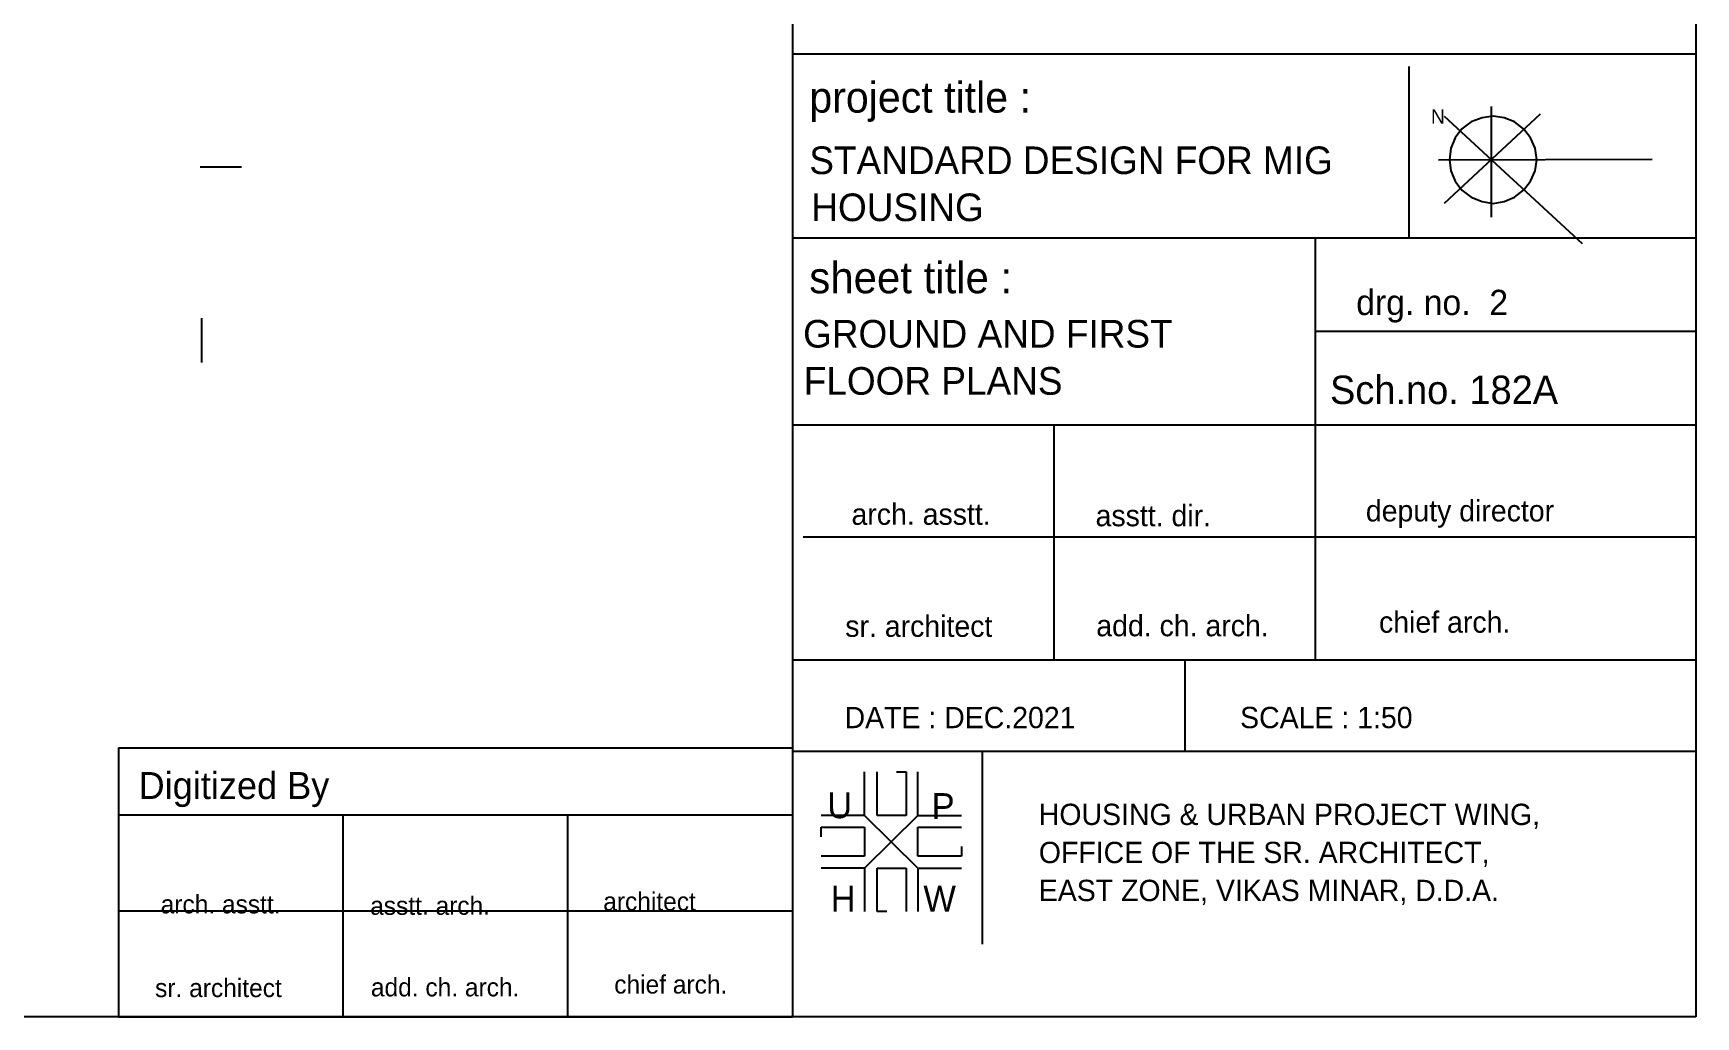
# Model space of a CAD drawing. Header units: millimetres. Extents: x 30 to 55791, y -4580 to 38782.
# Drawn here: x 41644 to 55791, y 2452 to 10819 of the extents above; entities that cross this region are included whole.
import ezdxf

# ---------------------------------------------------------------- set-up
doc = ezdxf.new("R2010")
doc.units = ezdxf.units.MM
doc.layers.add('A-ARCH-REF', color=8, linetype='CONTINUOUS')

msp = doc.modelspace()

# ---------------------------------------------------------------- linework, layer by layer
at = {"layer": 'A-ARCH-REF'}
for p, q in [((48106, 38782), (48106, 2452)), ((55791, 38782), (55791, 2452)), ((48112, 10643), (55791, 10643)), ((48112, 10643), (55791, 10643)), ((53349, 10537), (53349, 9078)), ((54050, 10196), (54050, 9254)), ((54467, 10131), (53649, 9372)), ((53649, 10113), (54826, 9030)), ((53879, 10066), (53802, 10007)), ((53973, 10101), (53879, 10066)), ((54067, 10113), (53973, 10101)), ((54161, 10101), (54067, 10113)), ((54250, 10066), (54161, 10101)), ((54326, 10007), (54250, 10066)), ((53744, 9931), (53708, 9843)), ((53802, 10007), (53744, 9931)), ((54385, 9931), (54326, 10007)), ((54426, 9843), (54385, 9931)), ((53708, 9843), (53696, 9742)), ((54438, 9742), (54426, 9843)), ((43064, 9684), (43417, 9684)), ((53602, 9742), (55421, 9748)), ((53696, 9742), (53708, 9648)), ((53708, 9648), (53744, 9560)), ((54385, 9560), (54426, 9648)), ((54426, 9648), (54438, 9742)), ((53744, 9560), (53802, 9484)), ((53802, 9484), (53879, 9425)), ((54250, 9425), (54326, 9484)), ((54326, 9484), (54385, 9560)), ((53879, 9425), (53973, 9389)), ((53973, 9389), (54067, 9372)), ((54067, 9372), (54161, 9389)), ((54161, 9389), (54250, 9425)), ((48112, 9078), (55791, 9078)), ((52555, 7489), (52555, 9078)), ((43075, 8395), (43075, 8018)), ((55791, 8283), (52555, 8283)), ((48112, 7489), (55791, 7489)), ((50331, 5488), (50331, 7489)), ((52555, 5488), (52555, 7489)), ((48195, 6536), (55791, 6536)), ((48112, 5488), (55791, 5488)), ((48195, 5488), (55791, 5488)), ((51443, 5488), (51443, 4711)), ((42369, 4741), (42369, 2452)), ((42369, 4741), (48106, 4741)), ((48106, 4741), (48106, 2452)), ((48112, 4711), (55791, 4711)), ((49719, 4711), (49719, 3070)), ((48718, 4164), (48718, 4535)), ((48824, 4164), (48824, 4535)), ((48989, 4535), (49071, 4535)), ((49071, 4535), (49071, 4164)), ((49171, 4164), (49171, 4535)), ((42369, 4170), (48106, 4170)), ((44282, 2452), (44282, 4170)), ((46194, 2452), (46194, 4170)), ((48718, 4164), (48348, 4164)), ((49171, 4164), (48718, 3717)), ((48718, 4164), (49171, 3717)), ((49071, 4164), (48824, 4164)), ((49171, 4164), (49542, 4164)), ((48348, 3982), (48348, 4064)), ((48348, 4064), (48718, 4064)), ((48718, 4064), (48718, 3817)), ((49171, 3817), (49171, 4064)), ((49171, 4064), (49542, 4064)), ((49542, 3899), (49542, 3817)), ((48718, 3817), (48348, 3817)), ((48718, 3717), (48348, 3717)), ((48718, 3717), (48718, 3346)), ((48824, 3346), (48824, 3717)), ((48824, 3717), (49071, 3717)), ((49071, 3717), (49071, 3346)), ((49542, 3817), (49171, 3817)), ((49171, 3717), (49542, 3717)), ((49171, 3717), (49171, 3346)), ((42369, 3352), (48106, 3352)), ((48907, 3346), (48824, 3346)), ((55791, 2452), (2538, 2452)), ((42369, 2452), (48106, 2452))]:
    msp.add_line(p, q, dxfattribs=at)

# ---------------------------------------------------------------- texts
for s, height, p in [('project title :', 261.61, (48248, 10144)), ('N', 122, (53538, 10051)), ('STANDARD DESIGN FOR MIG', 235.14, (48248, 9621)), ('HOUSING', 235.1, (48265, 9221)), ('sheet title :', 267, (48248, 8607)), ('drg. no.  2', 214.62, (52902, 8422)), ('GROUND AND FIRST', 235.14, (48195, 8145)), ('FLOOR PLANS', 235.14, (48201, 7744)), ('Sch.no. 182A', 241.75, (52679, 7665)), ('arch. asstt.', 181.11, (48607, 6637)), ('asstt. dir.', 181.11, (50684, 6625)), ('deputy director', 181.11, (52984, 6666)), ('sr. architect', 181.11, (48554, 5684)), ('add. ch. arch.', 181.11, (50690, 5689)), ('chief arch.', 181.11, (53096, 5719)), ('DATE : DEC.2021', 181.11, (48548, 4907)), ('SCALE : 1:50', 181.11, (51914, 4907)), ('Digitized By', 229.92, (42540, 4304)), ('U', 219, (48401, 4141)), ('P', 219, (49289, 4135)), ('HOUSING & URBAN PROJECT WING,', 181.11, (50201, 4083)), ('OFFICE OF THE SR. ARCHITECT,', 181.11, (50201, 3759)), ('H', 219, (48430, 3347)), ('W', 219, (49219, 3347)), ('EAST ZONE, VIKAS MINAR, D.D.A.', 181.11, (50201, 3436)), ('arch. asstt.', 155.96, (42728, 3331)), ('asstt. arch.', 155.96, (44511, 3319)), ('architect', 156, (46494, 3355)), ('sr. architect', 155.96, (42681, 2619)), ('add. ch. arch.', 155.96, (44517, 2625)), ('chief arch.', 155.96, (46588, 2649))]:
    msp.add_text(s, height=height, dxfattribs=at).set_placement(p)

doc.saveas('drawing.dxf')
